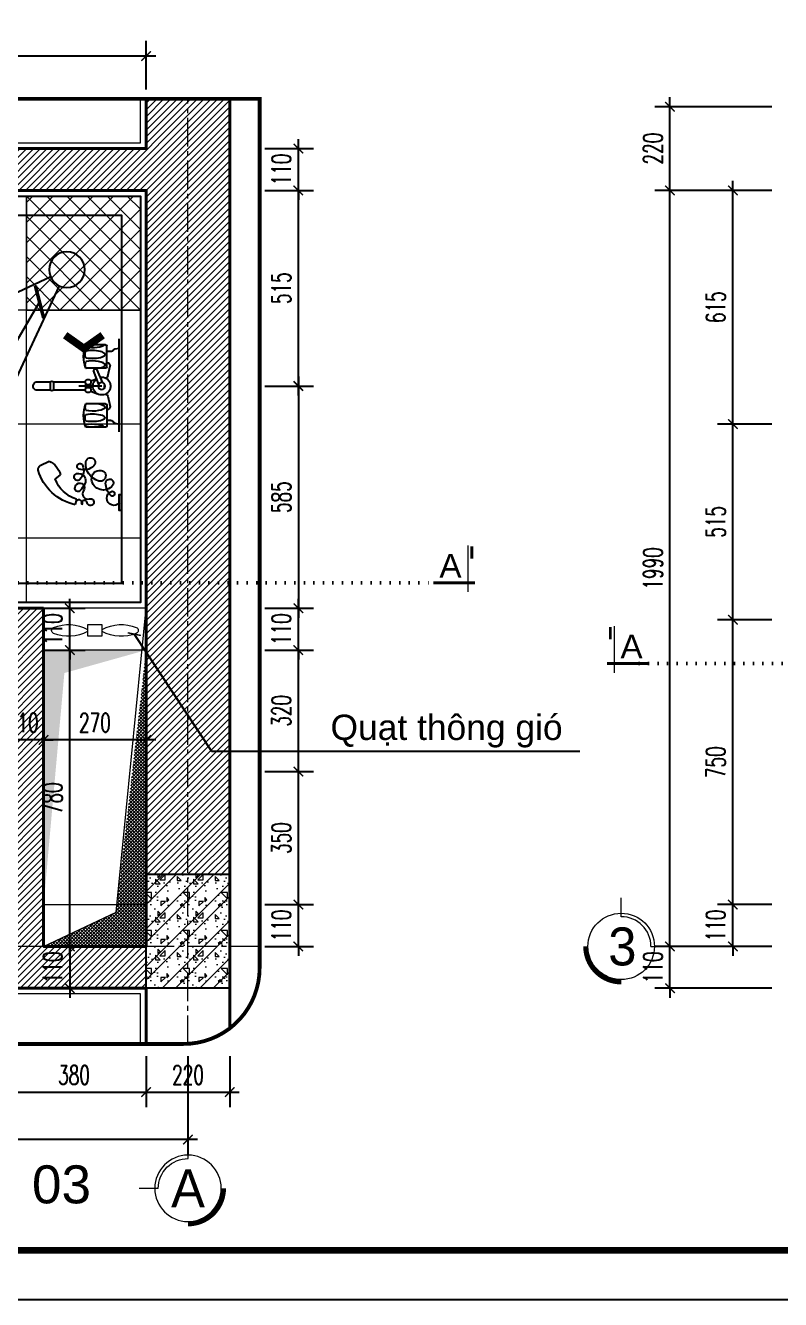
# Model space of a CAD drawing. Header units: millimetres. Extents: x -229618 to 2906, y -178063 to 96806.
# Drawn here: x -112492 to -110505, y -56426 to -53072 of the extents above; entities that cross this region are included whole.
import ezdxf
from ezdxf.enums import TextEntityAlignment as Align

# ---------------------------------------------------------------- set-up
doc = ezdxf.new("R2010")
doc.units = ezdxf.units.MM
doc.header["$LTSCALE"] = 200
doc.header["$MEASUREMENT"] = 0
doc.header["$PDMODE"] = 3
doc.header["$PDSIZE"] = 50
for name, pattern in [('CENTER2', [1.125, 0.75, -0.125, 0.125, -0.125]), ('DASHED2', [0.375, 0.25, -0.125]), ('DOT2', [0.125, 0, -0.125]), ('HIDDEN2', [0.1875, 0.125, -0.0625])]:
    doc.linetypes.add(name, pattern=pattern)
doc.layers.get('0').update_dxf_attribs({"color": 95, "linetype": 'CONTINUOUS'})
doc.layers.get('DEFPOINTS').update_dxf_attribs({"linetype": 'CONTINUOUS'})
for name, color, linetype, lineweight in [('cat', 1, 'CONTINUOUS', 40), ('hatch', 250, 'CONTINUOUS', 5), ('KH cat', 2, 'HIDDEN2', 50), ('khuat', 8, 'DASHED2', 15), ('nho', 252, 'CONTINUOUS', 15), ('thay', 7, 'CONTINUOUS', 18), ('tim', 18, 'CENTER2', 9)]:
    doc.layers.add(name, color=color, linetype=linetype, lineweight=lineweight)
for name, color, linetype in [('COT', 2, 'CONTINUOUS'), ('CUA', 145, 'CONTINUOUS'), ('DIM', 251, 'CONTINUOUS'), ('KHUNGTEN', 7, 'CONTINUOUS'), ('NOITHAT', 99, 'CONTINUOUS'), ('TEXT', 33, 'CONTINUOUS')]:
    doc.layers.add(name, color=color, linetype=linetype)
doc.layers.add('in', color=203, linetype='CONTINUOUS', lineweight=5, plot=False)
doc.styles.add('Aria H iso', font='Vharial_0.ttf')
doc.styles.add('Arial iso', font='vnarial_0.ttf')
doc.styles.add('dam', font='Vhavanb_0.ttf', dxfattribs={"width": 0.9, "height": 450})
doc.styles.add('NHO2', font='vncc-rms.shx', dxfattribs={"width": 0.65})
doc.styles.add('Scale', font='vnsimli.shx', dxfattribs={"width": 0.65, "bigfont": 'bigfont.shx'})
doc.dimstyles.new('Scale', dxfattribs={"dimscale": 75, "dimtxt": 2, "dimasz": 1, "dimexe": 1.6, "dimexo": 0, "dimgap": 0.8, "dimtad": 1, "dimdec": 0, "dimzin": 0, "dimdsep": 46, "dimtxsty": 'Scale', "dimblk": 'ARCHTICK', "dimcen": 0.1, "dimdle": 1, "dimclrd": 256, "dimclre": 256, "dimclrt": 3, "dimadec": 0, "dimazin": 0, "dimtfac": 1, "dimtdec": 0, "dimtix": 1, "dimtmove": 2, "dimatfit": 3, "dimldrblk": 'ARCHTICK', "dimfxl": 0, "dimtolj": 1, "dimtzin": 0, "dimarcsym": 0})

# ---------------------------------------------------------------- blocks, each defined once
blk = doc.blocks.new('KhungA3')
at = {"layer": 'DEFPOINTS', "color": 8}
blk.add_lwpolyline([(-3.74, 3.81), (416.31, 3.81), (416.31, 300.81), (-3.74, 300.81)], close=True, dxfattribs=at)
at = {"layer": 'KHUNGTEN', "color": 4, "const_width": 0.724}
blk.add_lwpolyline([(7.54, 8.99), (411.13, 8.99), (411.13, 295.64), (7.54, 295.64)], close=True, dxfattribs=at)
blk = doc.blocks.new('_ArchTick')
at = {"color": 0, "linetype": 'ByBlock', "const_width": 0.15}
blk.add_lwpolyline([(-0.5, -0.5), (0.5, 0.5)], dxfattribs=at)
blk = doc.blocks.new('*D1068')
at = {"layer": 'DEFPOINTS', "color": 0, "linetype": 'Continuous'}
for p in [(-113259.3, -53152.6), (-113259.3, -53240.3), (-112174.3, -53240.3)]:
    blk.add_point(p, dxfattribs=at)
at = {"layer": 'DIM', "linetype": 'Continuous', "lineweight": -2}
for p, q in [((-113259.3, -53240.3), (-113259.3, -53112.6)), ((-112174.3, -53240.3), (-112174.3, -53112.6)), ((-112149.3, -53152.6), (-113284.3, -53152.6))]:
    blk.add_line(p, q, dxfattribs=at)
at = {"layer": 'DIM', "linetype": 'Continuous', "lineweight": -2, "xscale": 25, "yscale": 25, "zscale": 25, "rotation": 180}
blk.add_blockref('_ArchTick', (-113259.3, -53152.6), dxfattribs=at)
at = {"layer": 'DIM', "linetype": 'Continuous', "lineweight": -2, "xscale": 25, "yscale": 25, "zscale": 25}
blk.add_blockref('_ArchTick', (-112174.3, -53152.6), dxfattribs=at)
at = {"layer": 'DIM', "color": 3, "linetype": 'Continuous', "insert": (-112716.8, -53107.6), "char_height": 50, "attachment_point": 5, "style": 'Scale'}
blk.add_mtext('\\A1;1085', dxfattribs=at)
blk = doc.blocks.new('*D1071')
at = {"layer": 'DEFPOINTS', "color": 0, "linetype": 'Continuous'}
for p in [(-112554.3, -55784.8), (-112174.3, -55784.8), (-112174.3, -55879.6)]:
    blk.add_point(p, dxfattribs=at)
at = {"layer": 'DIM', "linetype": 'Continuous', "lineweight": -2}
for p, q in [((-112554.3, -55784.8), (-112554.3, -55919.6)), ((-112174.3, -55784.8), (-112174.3, -55919.6)), ((-112579.3, -55879.6), (-112149.3, -55879.6))]:
    blk.add_line(p, q, dxfattribs=at)
at = {"layer": 'DIM', "linetype": 'Continuous', "lineweight": -2, "xscale": 25, "yscale": 25, "zscale": 25, "rotation": 180}
blk.add_blockref('_ArchTick', (-112554.3, -55879.6), dxfattribs=at)
at = {"layer": 'DIM', "linetype": 'Continuous', "lineweight": -2, "xscale": 25, "yscale": 25, "zscale": 25}
blk.add_blockref('_ArchTick', (-112174.3, -55879.6), dxfattribs=at)
at = {"layer": 'DIM', "color": 3, "linetype": 'Continuous', "insert": (-112364.3, -55834.6), "char_height": 50, "attachment_point": 5, "style": 'Scale'}
blk.add_mtext('\\A1;380', dxfattribs=at)
blk = doc.blocks.new('*D1072')
at = {"layer": 'DEFPOINTS', "color": 0, "linetype": 'Continuous'}
for p in [(-112174.3, -55784.8), (-111954.3, -55784.8), (-111954.3, -55879.6)]:
    blk.add_point(p, dxfattribs=at)
at = {"layer": 'DIM', "linetype": 'Continuous', "lineweight": -2}
for p, q in [((-112174.3, -55784.8), (-112174.3, -55919.6)), ((-111954.3, -55784.8), (-111954.3, -55919.6)), ((-112199.3, -55879.6), (-111929.3, -55879.6))]:
    blk.add_line(p, q, dxfattribs=at)
at = {"layer": 'DIM', "linetype": 'Continuous', "lineweight": -2, "xscale": 25, "yscale": 25, "zscale": 25, "rotation": 180}
blk.add_blockref('_ArchTick', (-112174.3, -55879.6), dxfattribs=at)
at = {"layer": 'DIM', "linetype": 'Continuous', "lineweight": -2, "xscale": 25, "yscale": 25, "zscale": 25}
blk.add_blockref('_ArchTick', (-111954.3, -55879.6), dxfattribs=at)
at = {"layer": 'DIM', "color": 3, "linetype": 'Continuous', "insert": (-112064.3, -55834.6), "char_height": 50, "attachment_point": 5, "style": 'Scale'}
blk.add_mtext('\\A1;220', dxfattribs=at)
blk = doc.blocks.new('*U406')
at = {"layer": 'thay', "ltscale": 600}
for p, q in [((313, -513), (513, -513)), ((0, -826), (0, -1026))]:
    blk.add_line(p, q, dxfattribs=at)
at = {"layer": 'thay', "ltscale": 600, "const_width": 50}
blk.add_lwpolyline([(-375, -513, -0.414214), (0, -138, -0.414214)], format="xyb", dxfattribs=at)
at = {"layer": 'thay', "ltscale": 600}
blk.add_circle((0, -513), 350, dxfattribs=at)
blk.add_arc((0, -513), 313, 270, 0, dxfattribs=at)
at = {"layer": 'TEXT', "linetype": 'Continuous', "style": 'Aria H iso'}
blk.add_attdef('A', text='', height=350, dxfattribs=at).set_placement((0, -671), align=Align.CENTER)
blk = doc.blocks.new('*D1079')
at = {"layer": 'DEFPOINTS', "color": 0}
for p in [(-111862.1, -55386.1), (-111773.7, -55386.1), (-111862.1, -55496.1)]:
    blk.add_point(p, dxfattribs=at)
at = {"layer": 'DIM', "lineweight": -2}
for p, q in [((-111773.7, -55386.1), (-111773.7, -55361.1)), ((-111862.1, -55386.1), (-111733.7, -55386.1)), ((-111773.7, -55496.1), (-111773.7, -55386.1)), ((-111862.1, -55496.1), (-111733.7, -55496.1)), ((-111773.7, -55496.1), (-111773.7, -55521.1))]:
    blk.add_line(p, q, dxfattribs=at)
at = {"layer": 'DIM', "lineweight": -2, "xscale": 25, "yscale": 25, "zscale": 25}
for p, rotation in [((-111773.7, -55386.1), 270), ((-111773.7, -55496.1), 90)]:
    blk.add_blockref('_ArchTick', p, dxfattribs=dict(at, rotation=rotation))
at = {"layer": 'DIM', "color": 3, "insert": (-111818.7, -55441.1), "char_height": 50, "attachment_point": 5, "rotation": 90, "style": 'Scale'}
blk.add_mtext('\\A1;110', dxfattribs=at)
blk = doc.blocks.new('*D1080')
at = {"layer": 'DEFPOINTS', "color": 0}
for p in [(-111862.1, -55036.1), (-111773.7, -55036.1), (-111862.1, -55386.1)]:
    blk.add_point(p, dxfattribs=at)
at = {"layer": 'DIM', "lineweight": -2}
for p, q in [((-111773.7, -55411.1), (-111773.7, -55011.1)), ((-111862.1, -55036.1), (-111733.7, -55036.1)), ((-111862.1, -55386.1), (-111733.7, -55386.1))]:
    blk.add_line(p, q, dxfattribs=at)
at = {"layer": 'DIM', "lineweight": -2, "xscale": 25, "yscale": 25, "zscale": 25}
for p, rotation in [((-111773.7, -55036.1), 90), ((-111773.7, -55386.1), 270)]:
    blk.add_blockref('_ArchTick', p, dxfattribs=dict(at, rotation=rotation))
at = {"layer": 'DIM', "color": 3, "insert": (-111818.7, -55211.1), "char_height": 50, "attachment_point": 5, "rotation": 90, "style": 'Scale'}
blk.add_mtext('\\A1;350', dxfattribs=at)
blk = doc.blocks.new('*D1081')
at = {"layer": 'DEFPOINTS', "color": 0}
for p in [(-111862.1, -54606.1), (-111773.7, -54606.1), (-111862.1, -54716.1)]:
    blk.add_point(p, dxfattribs=at)
at = {"layer": 'DIM', "lineweight": -2}
for p, q in [((-111773.7, -54606.1), (-111773.7, -54581.1)), ((-111862.1, -54606.1), (-111733.7, -54606.1)), ((-111773.7, -54716.1), (-111773.7, -54606.1)), ((-111862.1, -54716.1), (-111733.7, -54716.1)), ((-111773.7, -54716.1), (-111773.7, -54741.1))]:
    blk.add_line(p, q, dxfattribs=at)
at = {"layer": 'DIM', "lineweight": -2, "xscale": 25, "yscale": 25, "zscale": 25}
for p, rotation in [((-111773.7, -54606.1), 270), ((-111773.7, -54716.1), 90)]:
    blk.add_blockref('_ArchTick', p, dxfattribs=dict(at, rotation=rotation))
at = {"layer": 'DIM', "color": 3, "insert": (-111818.7, -54661.1), "char_height": 50, "attachment_point": 5, "rotation": 90, "style": 'Scale'}
blk.add_mtext('\\A1;110', dxfattribs=at)
blk = doc.blocks.new('*D1082')
at = {"layer": 'DEFPOINTS', "color": 0}
for p in [(-111862.1, -53506.1), (-111773.7, -53506.1), (-111862.1, -54021.1)]:
    blk.add_point(p, dxfattribs=at)
at = {"layer": 'DIM', "lineweight": -2}
for p, q in [((-111773.7, -54046.1), (-111773.7, -53481.1)), ((-111862.1, -53506.1), (-111733.7, -53506.1)), ((-111862.1, -54021.1), (-111733.7, -54021.1))]:
    blk.add_line(p, q, dxfattribs=at)
at = {"layer": 'DIM', "lineweight": -2, "xscale": 25, "yscale": 25, "zscale": 25}
for p, rotation in [((-111773.7, -53506.1), 90), ((-111773.7, -54021.1), 270)]:
    blk.add_blockref('_ArchTick', p, dxfattribs=dict(at, rotation=rotation))
at = {"layer": 'DIM', "color": 3, "insert": (-111818.7, -53763.6), "char_height": 50, "attachment_point": 5, "rotation": 90, "style": 'Scale'}
blk.add_mtext('\\A1;515', dxfattribs=at)
blk = doc.blocks.new('*D1083')
at = {"layer": 'DEFPOINTS', "color": 0}
for p in [(-111862.1, -53396.1), (-111773.7, -53396.1), (-111862.1, -53506.1)]:
    blk.add_point(p, dxfattribs=at)
at = {"layer": 'DIM', "lineweight": -2}
for p, q in [((-111773.7, -53396.1), (-111773.7, -53371.1)), ((-111862.1, -53396.1), (-111733.7, -53396.1)), ((-111773.7, -53506.1), (-111773.7, -53396.1)), ((-111862.1, -53506.1), (-111733.7, -53506.1)), ((-111773.7, -53506.1), (-111773.7, -53531.1))]:
    blk.add_line(p, q, dxfattribs=at)
at = {"layer": 'DIM', "lineweight": -2, "xscale": 25, "yscale": 25, "zscale": 25}
for p, rotation in [((-111773.7, -53396.1), 270), ((-111773.7, -53506.1), 90)]:
    blk.add_blockref('_ArchTick', p, dxfattribs=dict(at, rotation=rotation))
at = {"layer": 'DIM', "color": 3, "insert": (-111818.7, -53451.1), "char_height": 50, "attachment_point": 5, "rotation": 90, "style": 'Scale'}
blk.add_mtext('\\A1;110', dxfattribs=at)
blk = doc.blocks.new('*D1084')
at = {"layer": 'DEFPOINTS', "color": 0}
for p in [(-112444.3, -54716.1), (-112375.4, -54716.1), (-112444.3, -55496.1)]:
    blk.add_point(p, dxfattribs=at)
at = {"layer": 'DIM', "lineweight": -2}
for p, q in [((-112375.4, -55521.1), (-112375.4, -54691.1)), ((-112444.3, -54716.1), (-112335.4, -54716.1)), ((-112444.3, -55496.1), (-112335.4, -55496.1))]:
    blk.add_line(p, q, dxfattribs=at)
at = {"layer": 'DIM', "lineweight": -2, "xscale": 25, "yscale": 25, "zscale": 25}
for p, rotation in [((-112375.4, -54716.1), 90), ((-112375.4, -55496.1), 270)]:
    blk.add_blockref('_ArchTick', p, dxfattribs=dict(at, rotation=rotation))
at = {"layer": 'DIM', "color": 3, "insert": (-112420.4, -55106.1), "char_height": 50, "attachment_point": 5, "rotation": 90, "style": 'Scale'}
blk.add_mtext('\\A1;780', dxfattribs=at)
blk = doc.blocks.new('*D1085')
at = {"layer": 'DEFPOINTS', "color": 0}
for p in [(-112444.3, -54889.4), (-112174.3, -54889.4), (-112444.3, -54952.3)]:
    blk.add_point(p, dxfattribs=at)
at = {"layer": 'DIM', "lineweight": -2}
for p, q in [((-112444.3, -54889.4), (-112444.3, -54992.3)), ((-112174.3, -54889.4), (-112174.3, -54992.3)), ((-112149.3, -54952.3), (-112469.3, -54952.3))]:
    blk.add_line(p, q, dxfattribs=at)
at = {"layer": 'DIM', "lineweight": -2, "xscale": 25, "yscale": 25, "zscale": 25, "rotation": 180}
blk.add_blockref('_ArchTick', (-112444.3, -54952.3), dxfattribs=at)
at = {"layer": 'DIM', "lineweight": -2, "xscale": 25, "yscale": 25, "zscale": 25}
blk.add_blockref('_ArchTick', (-112174.3, -54952.3), dxfattribs=at)
at = {"layer": 'DIM', "color": 3, "insert": (-112309.3, -54907.3), "char_height": 50, "attachment_point": 5, "style": 'Scale'}
blk.add_mtext('\\A1;270', dxfattribs=at)
blk = doc.blocks.new('*D1086')
at = {"layer": 'DEFPOINTS', "color": 0}
for p in [(-112554.3, -54883.2), (-112444.3, -54889.4), (-112554.3, -54952.3)]:
    blk.add_point(p, dxfattribs=at)
at = {"layer": 'DIM', "lineweight": -2}
for p, q in [((-112554.3, -54883.2), (-112554.3, -54992.3)), ((-112444.3, -54889.4), (-112444.3, -54992.3)), ((-112554.3, -54952.3), (-112579.3, -54952.3)), ((-112444.3, -54952.3), (-112554.3, -54952.3)), ((-112444.3, -54952.3), (-112419.3, -54952.3))]:
    blk.add_line(p, q, dxfattribs=at)
at = {"layer": 'DIM', "lineweight": -2, "xscale": 25, "yscale": 25, "zscale": 25}
blk.add_blockref('_ArchTick', (-112554.3, -54952.3), dxfattribs=at)
at = {"layer": 'DIM', "lineweight": -2, "xscale": 25, "yscale": 25, "zscale": 25, "rotation": 180}
blk.add_blockref('_ArchTick', (-112444.3, -54952.3), dxfattribs=at)
at = {"layer": 'DIM', "color": 3, "insert": (-112499.3, -54907.3), "char_height": 50, "attachment_point": 5, "style": 'Scale'}
blk.add_mtext('\\A1;110', dxfattribs=at)
blk = doc.blocks.new('*D1087')
at = {"layer": 'DEFPOINTS', "color": 0}
for p in [(-112444.3, -55496.1), (-112449.4, -55606.1), (-112375.4, -55606.1)]:
    blk.add_point(p, dxfattribs=at)
at = {"layer": 'DIM', "lineweight": -2}
for p, q in [((-112444.3, -55496.1), (-112335.4, -55496.1)), ((-112375.4, -55496.1), (-112375.4, -55471.1)), ((-112375.4, -55496.1), (-112375.4, -55606.1)), ((-112449.4, -55606.1), (-112335.4, -55606.1)), ((-112375.4, -55606.1), (-112375.4, -55631.1))]:
    blk.add_line(p, q, dxfattribs=at)
at = {"layer": 'DIM', "lineweight": -2, "xscale": 25, "yscale": 25, "zscale": 25}
for p, rotation in [((-112375.4, -55496.1), 270), ((-112375.4, -55606.1), 90)]:
    blk.add_blockref('_ArchTick', p, dxfattribs=dict(at, rotation=rotation))
at = {"layer": 'DIM', "color": 3, "insert": (-112420.4, -55551.1), "char_height": 50, "attachment_point": 5, "rotation": 90, "style": 'Scale'}
blk.add_mtext('\\A1;110', dxfattribs=at)
blk = doc.blocks.new('*D1088')
at = {"layer": 'DEFPOINTS', "color": 0}
for p in [(-112449.4, -54606.1), (-112375.4, -54606.1), (-112444.3, -54716.1)]:
    blk.add_point(p, dxfattribs=at)
at = {"layer": 'DIM', "lineweight": -2}
for p, q in [((-112375.4, -54606.1), (-112375.4, -54581.1)), ((-112449.4, -54606.1), (-112335.4, -54606.1)), ((-112375.4, -54716.1), (-112375.4, -54606.1)), ((-112444.3, -54716.1), (-112335.4, -54716.1)), ((-112375.4, -54716.1), (-112375.4, -54741.1))]:
    blk.add_line(p, q, dxfattribs=at)
at = {"layer": 'DIM', "lineweight": -2, "xscale": 25, "yscale": 25, "zscale": 25}
for p, rotation in [((-112375.4, -54606.1), 270), ((-112375.4, -54716.1), 90)]:
    blk.add_blockref('_ArchTick', p, dxfattribs=dict(at, rotation=rotation))
at = {"layer": 'DIM', "color": 3, "insert": (-112420.4, -54661.1), "char_height": 50, "attachment_point": 5, "rotation": 90, "style": 'Scale'}
blk.add_mtext('\\A1;110', dxfattribs=at)
blk = doc.blocks.new('bon tam dung 1000x1000')
for p, q in [((-276524.6, -29330.1), (-275741, -28963.7)), ((-275717.5, -28987.2), (-276083.9, -29770.8))]:
    blk.add_line(p, q)
blk.add_lwpolyline([(-276104.6, -29820.8), (-275504.6, -29820.8), (-275504.6, -28750.8), (-276574.6, -28750.8), (-276574.6, -29350.8), (-276104.6, -29820.8)])
blk.add_lwpolyline([(-276083.9, -29770.8), (-275554.6, -29770.8), (-275554.6, -28800.8), (-276524.6, -28800.8), (-276524.6, -29330.1)], close=True)
blk.add_circle((-275698.3, -28944.5), 46.9)
blk = doc.blocks.new('voi sen')
for p, q in [((-122.7, -5.8), (122.7, -5.8)), ((-99.7, -18), (-102, -5.8)), ((-92.6, -28.3), (-92.6, -38.7)), ((-28.2, -35.7), (-55.5, -29.7)), ((24.2, -35.7), (51.5, -29.7)), ((88.6, -28.3), (88.6, -38.7)), ((95.6, -18), (98, -5.8)), ((-110.5, -42.2), (-110.5, -93.6)), ((-52.6, -38.7), (-107, -38.7)), ((-49.1, -42.2), (-49.1, -93.6)), ((-15.3, -81.1), (-21.4, -65.4)), ((-2, -52.1), (-2, -112.7)), ((2.4, -59.9), (39.1, -73.4)), ((6.6, -49.4), (42.4, -64.7)), ((11.3, -81.1), (17.4, -65.4)), ((45, -42.2), (45, -93.6)), ((48.6, -38.7), (103, -38.7)), ((106.5, -42.2), (106.5, -93.6)), ((-15.3, -81.1), (-19.3, -85.1)), ((-19.3, -85.1), (-19.3, -90.8)), ((-19.3, -90.8), (-15.3, -94.8)), ((-9.6, -81.1), (-15.3, -81.1)), ((-15.3, -94.8), (-9.6, -94.8)), ((-12.5, -94.8), (-12.5, -179.1)), ((-9.6, -81.1), (5.6, -81.1)), ((-5.6, -85.1), (-9.6, -81.1)), ((-9.6, -94.8), (-5.6, -90.8)), ((5.6, -94.8), (-9.6, -94.8)), ((-5.6, -90.8), (-5.6, -85.1)), ((5.6, -81.1), (1.6, -85.1)), ((1.6, -85.1), (1.6, -90.8)), ((1.6, -90.8), (5.6, -94.8)), ((11.3, -81.1), (5.6, -81.1)), ((5.6, -94.8), (11.3, -94.8)), ((8.4, -94.8), (8.4, -179.1)), ((15.3, -85.1), (11.3, -81.1)), ((11.3, -94.8), (15.3, -90.8)), ((15.3, -90.8), (15.3, -85.1)), ((-299.6, -118.4), (-314.4, -121.9)), ((-246.7, -174.9), (-235.3, -160.9)), ((-211.5, -214.2), (-199.5, -190.7)), ((8.4, -179.1), (-12.5, -179.1)), ((-12.5, -187.6), (-12.5, -226.2)), ((8.4, -187.6), (-12.5, -187.6)), ((8.4, -187.6), (8.4, -226.2))]:
    blk.add_line(p, q)
blk.add_lwpolyline([(-329, 0), (-288.4, 0), (-288.4, -6.8), (-329, -6.8)], close=True)
blk.add_lwpolyline([(-309.2, -5.4, 1.296082), (-279.4, -26.7, 1.917127), (-289.6, -29.2, 0.167053), (-258.1, -42, 1.448302), (-264, -23.3, 0.673139), (-247.9, -78.6, 0.486099), (-224, -53.9, 1.074451), (-252.1, -59.9, 0.361514), (-201.9, -94, 1.428906), (-212.1, -72.7, 0.287584), (-220.6, -111.9, 1.502211), (-210.4, -102.5, 0.316107), (-247.9, -109.3, 1.315856), (-232.5, -117.8, 0.643473), (-259.8, -96.5, 0.070392), (-277.7, -109.3, 0.515207), (-275.9, -121.2, 1.801469), (-277.7, -99.9, -0.730196), (-298.9, -84.6, 2.626927), (-309.2, -90.6, -0.91518), (-310.9, -105.9, -0.978175), (-310.9, -102.5, -0.823089), (-307, -120.1, 1.030732)], format="xyb")
blk.add_circle((-2, -52.1), 8.98)
for centre, radius, start, end in [((-96.2, -17.3), 3.51, 190.9342, 244.0927), ((-101.8, -28.8), 9.19, 2.5704, 64.0927), ((-55, -38.7), 9.02, 93.3689, 179.6356), ((-2, -52.1), 23.5, 351.179, 325.5025), ((51, -38.7), 9.02, 0.3644, 86.6311), ((97.8, -28.8), 9.19, 115.9073, 177.4296), ((92.2, -17.3), 3.51, 295.9073, 349.0658), ((-107, -42.2), 3.51, 90, 180), ((-52.6, -42.2), 3.51, 0, 90), ((-36.9, -50.2), 16.9, 33.136, 59.1863), ((32.9, -50.2), 16.9, 120.8137, 146.864), ((38.7, -68.3), 5.13, 274.9908, 44.6088), ((48.6, -42.2), 3.51, 90, 180), ((103, -42.2), 3.51, 0, 90), ((-107.4, -84.3), 9.79, 251.3249, 288.6751), ((-79.8, -21.8), 78.1, 246.834, 293.166), ((-85.4, -78.8), 17.2, 239.5437, 300.4563), ((-57.8, -75.6), 19.9, 244.1068, 295.8932), ((53.8, -75.6), 19.9, 244.1068, 295.8932), ((75.8, -21.8), 78.1, 246.834, 293.166), ((81.3, -78.8), 17.2, 239.5437, 300.4563), ((103.4, -84.3), 9.79, 251.3249, 288.6751), ((-187.2, -94.6), 130, 192.1102, 253.6823), ((-214, -91.2), 89.8, 197.5722, 248.6715), ((-248.8, -213.4), 54.3, 24.7573, 75.5935), ((-9.2, -183.3), 5.39, 127.2582, 232.7418), ((5.2, -183.3), 5.39, 307.2582, 52.7418), ((-220.8, -209.4), 10.4, 253.6823, 332.9058), ((-2, -220.9), 11.7, 206.8707, 333.1293)]:
    blk.add_arc(centre, radius, start, end)
at = {"extrusion": (0, 0, -1)}
for centre, start_param, end_param in [((-112.9, -76.4), 0.240539, 2.117435), ((53.8, -76.4), 5.256148, 8.40062), ((81.3, -76.4), 4.16575, 8.40062), ((53.8, -76.4), 10.448935, 10.451815)]:
    blk.add_ellipse(centre, major_axis=(0, 33), ratio=0.308277, start_param=start_param, end_param=end_param, dxfattribs=at)
for centre, start_param, end_param in [((-85.4, -76.4), 4.16575, 8.40062), ((-57.8, -76.4), 5.256148, 8.40062), ((108.9, -76.4), 0.240539, 2.117435), ((-57.8, -76.4), 10.448935, 10.451815)]:
    blk.add_ellipse(centre, major_axis=(0, 33), ratio=0.308277, start_param=start_param, end_param=end_param)
blk.add_open_spline([(1.3, -44.5), (0.6, -45), (-0.6, -45.9), (0.7, -42.6), (-0.7, -45.8), (0.1, -42.7), (-2.1, -46.1), (-0.8, -43), (-0.3, -45.5), (-3.2, -45.3), (-1.7, -43.7), (-0.4, -44.3), (-3.7, -44.8), (-1.6, -43.5), (-2.9, -44.9), (-2.7, -43.1), (-3.6, -46.3), (-4.5, -42.7), (-1.9, -45.7), (-4.4, -45.2), (-5.6, -45.4)], degree=3, knots=[0, 0, 0, 0, 568.134721, 1123.169269, 1616.378313, 2016.53444, 2635.629623, 3118.672723, 3514.287506, 4143.124786, 4716.379127, 4837.224026, 5505.115343, 5774.448331, 6099.929439, 6319.034324, 6852.912874, 7381.452338, 7952.504332, 8849.986212, 8849.986212, 8849.986212, 8849.986212])
blk = doc.blocks.new('*D1204')
at = {"layer": 'DEFPOINTS', "color": 0}
for p in [(-114464.3, -55784.8), (-112064.3, -55784.8), (-114464.3, -56004.6)]:
    blk.add_point(p, dxfattribs=at)
at = {"layer": 'DIM', "lineweight": -2}
for p, q in [((-114464.3, -55784.8), (-114464.3, -56044.6)), ((-112064.3, -55784.8), (-112064.3, -56044.6)), ((-112039.3, -56004.6), (-114489.3, -56004.6))]:
    blk.add_line(p, q, dxfattribs=at)
at = {"layer": 'DIM', "lineweight": -2, "xscale": 25, "yscale": 25, "zscale": 25, "rotation": 180}
blk.add_blockref('_ArchTick', (-114464.3, -56004.6), dxfattribs=at)
at = {"layer": 'DIM', "lineweight": -2, "xscale": 25, "yscale": 25, "zscale": 25}
blk.add_blockref('_ArchTick', (-112064.3, -56004.6), dxfattribs=at)
at = {"layer": 'DIM', "color": 3, "insert": (-113264.3, -55959.6), "char_height": 50, "attachment_point": 5, "style": 'Scale'}
blk.add_mtext('\\A1;2400', dxfattribs=at)
blk = doc.blocks.new('*D1209')
at = {"layer": 'DEFPOINTS', "color": 0}
for p in [(-111862.1, -54021.1), (-111862.1, -54606.1), (-111773.7, -54606.1)]:
    blk.add_point(p, dxfattribs=at)
at = {"layer": 'DIM', "lineweight": -2}
for p, q in [((-111862.1, -54021.1), (-111733.7, -54021.1)), ((-111773.7, -53996.1), (-111773.7, -54631.1)), ((-111862.1, -54606.1), (-111733.7, -54606.1))]:
    blk.add_line(p, q, dxfattribs=at)
at = {"layer": 'DIM', "lineweight": -2, "xscale": 25, "yscale": 25, "zscale": 25}
for p, rotation in [((-111773.7, -54021.1), 90), ((-111773.7, -54606.1), 270)]:
    blk.add_blockref('_ArchTick', p, dxfattribs=dict(at, rotation=rotation))
at = {"layer": 'DIM', "color": 3, "insert": (-111818.7, -54313.6), "char_height": 50, "attachment_point": 5, "rotation": 90, "style": 'Scale'}
blk.add_mtext('\\A1;585', dxfattribs=at)
blk = doc.blocks.new('quatthongjo')
at = {"layer": 'nho'}
blk.add_lwpolyline([(-19.4, 0), (19.4, 0), (19.4, -28.5), (-19.4, -28.5)], close=True, dxfattribs=at)
for centre, radius, start, end in [((-69.4, -103.3), 104.4, 61.4094, 112.1559), ((69.4, -103.3), 104.4, 67.8441, 118.5906), ((-105.6, -14.5), 8.45, 112.1559, 247.8441), ((-69.4, 74.4), 104.4, 247.8441, 298.5906), ((69.4, 74.4), 104.4, 241.4094, 292.1559), ((105.6, -14.5), 8.45, 292.1559, 67.8441)]:
    blk.add_arc(centre, radius, start, end, dxfattribs=at)
blk = doc.blocks.new('cactn')
at = {"layer": 'thay', "ltscale": 600}
blk.add_line((-9225, 9972), (-9225, -2458), dxfattribs=at)
at = {"layer": 'thay', "ltscale": 600, "const_width": 762}
for points in [[(-10263, 9771), (-10263, 6486)], [(0, 0), (-11114, 0)]]:
    blk.add_lwpolyline(points, dxfattribs=at)
at = {"layer": 'TEXT', "style": 'Aria H iso'}
blk.add_attdef('A', text='', height=6350, dxfattribs=at).set_placement((-4573, 4581), align=Align.MIDDLE_CENTER)
blk = doc.blocks.new('*D1210')
at = {"layer": 'DEFPOINTS', "color": 0}
for p in [(-111862.1, -54716.1), (-111773.7, -54716.1), (-111862.1, -55036.1)]:
    blk.add_point(p, dxfattribs=at)
at = {"layer": 'DIM', "lineweight": -2}
for p, q in [((-111773.7, -55061.1), (-111773.7, -54691.1)), ((-111862.1, -54716.1), (-111733.7, -54716.1)), ((-111862.1, -55036.1), (-111733.7, -55036.1))]:
    blk.add_line(p, q, dxfattribs=at)
at = {"layer": 'DIM', "lineweight": -2, "xscale": 25, "yscale": 25, "zscale": 25}
for p, rotation in [((-111773.7, -54716.1), 90), ((-111773.7, -55036.1), 270)]:
    blk.add_blockref('_ArchTick', p, dxfattribs=dict(at, rotation=rotation))
at = {"layer": 'DIM', "color": 3, "insert": (-111818.7, -54876.1), "char_height": 50, "attachment_point": 5, "rotation": 90, "style": 'Scale'}
blk.add_mtext('\\A1;320', dxfattribs=at)
blk = doc.blocks.new('*D1226')
at = {"layer": 'DEFPOINTS', "color": 0, "linetype": 'Continuous'}
for p in [(-110630, -55386.1), (-110527.7, -55386.1), (-110527.7, -55496.1)]:
    blk.add_point(p, dxfattribs=at)
at = {"layer": 'DIM', "linetype": 'Continuous', "lineweight": -2}
for p, q in [((-110630, -55386.1), (-110630, -55361.1)), ((-110527.7, -55386.1), (-110670, -55386.1)), ((-110630, -55496.1), (-110630, -55386.1)), ((-110527.7, -55496.1), (-110670, -55496.1)), ((-110630, -55496.1), (-110630, -55521.1))]:
    blk.add_line(p, q, dxfattribs=at)
at = {"layer": 'DIM', "linetype": 'Continuous', "lineweight": -2, "xscale": 25, "yscale": 25, "zscale": 25}
for p, rotation in [((-110630, -55386.1), 270), ((-110630, -55496.1), 90)]:
    blk.add_blockref('_ArchTick', p, dxfattribs=dict(at, rotation=rotation))
at = {"layer": 'DIM', "color": 3, "linetype": 'Continuous', "insert": (-110675, -55441.1), "char_height": 50, "attachment_point": 5, "rotation": 90, "style": 'Scale'}
blk.add_mtext('\\A1;110', dxfattribs=at)
blk = doc.blocks.new('*D1227')
at = {"layer": 'DEFPOINTS', "color": 0, "linetype": 'Continuous'}
for p in [(-110630, -54636.1), (-110527.7, -54636.1), (-110527.7, -55386.1)]:
    blk.add_point(p, dxfattribs=at)
at = {"layer": 'DIM', "linetype": 'Continuous', "lineweight": -2}
for p, q in [((-110630, -55411.1), (-110630, -54611.1)), ((-110527.7, -54636.1), (-110670, -54636.1)), ((-110527.7, -55386.1), (-110670, -55386.1))]:
    blk.add_line(p, q, dxfattribs=at)
at = {"layer": 'DIM', "linetype": 'Continuous', "lineweight": -2, "xscale": 25, "yscale": 25, "zscale": 25}
for p, rotation in [((-110630, -54636.1), 90), ((-110630, -55386.1), 270)]:
    blk.add_blockref('_ArchTick', p, dxfattribs=dict(at, rotation=rotation))
at = {"layer": 'DIM', "color": 3, "linetype": 'Continuous', "insert": (-110675, -55011.1), "char_height": 50, "attachment_point": 5, "rotation": 90, "style": 'Scale'}
blk.add_mtext('\\A1;750', dxfattribs=at)
blk = doc.blocks.new('*D1228')
at = {"layer": 'DEFPOINTS', "color": 0, "linetype": 'Continuous'}
for p in [(-110630, -54121.1), (-110527.7, -54121.1), (-110527.7, -54636.1)]:
    blk.add_point(p, dxfattribs=at)
at = {"layer": 'DIM', "linetype": 'Continuous', "lineweight": -2}
for p, q in [((-110527.7, -54121.1), (-110670, -54121.1)), ((-110630, -54661.1), (-110630, -54096.1)), ((-110527.7, -54636.1), (-110670, -54636.1))]:
    blk.add_line(p, q, dxfattribs=at)
at = {"layer": 'DIM', "linetype": 'Continuous', "lineweight": -2, "xscale": 25, "yscale": 25, "zscale": 25}
for p, rotation in [((-110630, -54121.1), 90), ((-110630, -54636.1), 270)]:
    blk.add_blockref('_ArchTick', p, dxfattribs=dict(at, rotation=rotation))
at = {"layer": 'DIM', "color": 3, "linetype": 'Continuous', "insert": (-110675, -54378.6), "char_height": 50, "attachment_point": 5, "rotation": 90, "style": 'Scale'}
blk.add_mtext('\\A1;515', dxfattribs=at)
blk = doc.blocks.new('*D1229')
at = {"layer": 'DEFPOINTS', "color": 0, "linetype": 'Continuous'}
for p in [(-110795.5, -55496.1), (-110527.7, -55496.1), (-110527.7, -55606.1)]:
    blk.add_point(p, dxfattribs=at)
at = {"layer": 'DIM', "linetype": 'Continuous', "lineweight": -2}
for p, q in [((-110527.7, -55496.1), (-110835.5, -55496.1)), ((-110795.5, -55496.1), (-110795.5, -55471.1)), ((-110795.5, -55606.1), (-110795.5, -55496.1)), ((-110527.7, -55606.1), (-110835.5, -55606.1)), ((-110795.5, -55606.1), (-110795.5, -55631.1))]:
    blk.add_line(p, q, dxfattribs=at)
at = {"layer": 'DIM', "linetype": 'Continuous', "lineweight": -2, "xscale": 25, "yscale": 25, "zscale": 25}
for p, rotation in [((-110795.5, -55496.1), 270), ((-110795.5, -55606.1), 90)]:
    blk.add_blockref('_ArchTick', p, dxfattribs=dict(at, rotation=rotation))
at = {"layer": 'DIM', "color": 3, "linetype": 'Continuous', "insert": (-110840.5, -55551.1), "char_height": 50, "attachment_point": 5, "rotation": 90, "style": 'Scale'}
blk.add_mtext('\\A1;110', dxfattribs=at)
blk = doc.blocks.new('*D1230')
at = {"layer": 'DEFPOINTS', "color": 0, "linetype": 'Continuous'}
for p in [(-110795.5, -53506.1), (-110527.7, -53506.1), (-110527.7, -55496.1)]:
    blk.add_point(p, dxfattribs=at)
at = {"layer": 'DIM', "linetype": 'Continuous', "lineweight": -2}
for p, q in [((-110795.5, -55521.1), (-110795.5, -53481.1)), ((-110527.7, -53506.1), (-110835.5, -53506.1)), ((-110527.7, -55496.1), (-110835.5, -55496.1))]:
    blk.add_line(p, q, dxfattribs=at)
at = {"layer": 'DIM', "linetype": 'Continuous', "lineweight": -2, "xscale": 25, "yscale": 25, "zscale": 25}
for p, rotation in [((-110795.5, -53506.1), 90), ((-110795.5, -55496.1), 270)]:
    blk.add_blockref('_ArchTick', p, dxfattribs=dict(at, rotation=rotation))
at = {"layer": 'DIM', "color": 3, "linetype": 'Continuous', "insert": (-110840.5, -54501.1), "char_height": 50, "attachment_point": 5, "rotation": 90, "style": 'Scale'}
blk.add_mtext('\\A1;1990', dxfattribs=at)
blk = doc.blocks.new('*D1231')
at = {"layer": 'DEFPOINTS', "color": 0, "linetype": 'Continuous'}
for p in [(-110795.5, -53286.1), (-110527.7, -53286.1), (-110527.7, -53506.1)]:
    blk.add_point(p, dxfattribs=at)
at = {"layer": 'DIM', "linetype": 'Continuous', "lineweight": -2}
for p, q in [((-110527.7, -53286.1), (-110835.5, -53286.1)), ((-110795.5, -53531.1), (-110795.5, -53261.1)), ((-110527.7, -53506.1), (-110835.5, -53506.1))]:
    blk.add_line(p, q, dxfattribs=at)
at = {"layer": 'DIM', "linetype": 'Continuous', "lineweight": -2, "xscale": 25, "yscale": 25, "zscale": 25}
for p, rotation in [((-110795.5, -53286.1), 90), ((-110795.5, -53506.1), 270)]:
    blk.add_blockref('_ArchTick', p, dxfattribs=dict(at, rotation=rotation))
at = {"layer": 'DIM', "color": 3, "linetype": 'Continuous', "insert": (-110840.5, -53396.1), "char_height": 50, "attachment_point": 5, "rotation": 90, "style": 'Scale'}
blk.add_mtext('\\A1;220', dxfattribs=at)
blk = doc.blocks.new('*D1247')
at = {"layer": 'DEFPOINTS', "color": 0}
for p in [(-110630, -53506.1), (-110527.7, -53506.1), (-110527.7, -54121.1)]:
    blk.add_point(p, dxfattribs=at)
at = {"layer": 'DIM', "lineweight": -2}
for p, q in [((-110630, -54146.1), (-110630, -53481.1)), ((-110527.7, -53506.1), (-110670, -53506.1)), ((-110527.7, -54121.1), (-110670, -54121.1))]:
    blk.add_line(p, q, dxfattribs=at)
at = {"layer": 'DIM', "lineweight": -2, "xscale": 25, "yscale": 25, "zscale": 25}
for p, rotation in [((-110630, -53506.1), 90), ((-110630, -54121.1), 270)]:
    blk.add_blockref('_ArchTick', p, dxfattribs=dict(at, rotation=rotation))
at = {"layer": 'DIM', "color": 3, "insert": (-110675, -53813.6), "char_height": 50, "attachment_point": 5, "rotation": 90, "style": 'Scale'}
blk.add_mtext('\\A1;615', dxfattribs=at)

msp = doc.modelspace()

# ---------------------------------------------------------------- hatches: boundary and pattern name
at = {"layer": 'hatch', "linetype": 'Continuous'}
h = msp.add_hatch(dxfattribs=at)
h.set_pattern_fill('ANSI31', color=256, scale=100, style=0)
h.set_pattern_definition([(45, (-285883.295, -7199.217), (-8.8388348, 8.8388348), [])])
h.paths.add_polyline_path([(-112174.3, -55606.1), (-112174.3, -55496.1), (-112444.3, -55496.1), (-112444.3, -54606.1), (-112554.3, -54606.1), (-112554.3, -55496.1), (-114544.3, -55496.1), (-114544.3, -55386.1), (-114654.3, -55386.1), (-114654.3, -55752.8), (-114544.3, -55752.8), (-114544.3, -55606.1)])
h.paths.add_polyline_path([(-112174.3, -55306.1), (-111954.3, -55306.1), (-111954.3, -53265.2), (-112174.3, -53265.2), (-112174.3, -53396.1), (-114821.3, -53396.1), (-114821.3, -53506.1), (-114654.3, -53506.1), (-114654.3, -54636.1), (-114544.3, -54636.1), (-114544.3, -53506.1), (-112174.3, -53506.1)])
h = msp.add_hatch(dxfattribs=at)
h.set_pattern_fill('_USER', color=256, scale=300, angle=90, style=0, double=1, pattern_type=0)
h.set_pattern_definition([(90, (-112189.26, -53521.05), (300, 2e-14), []), (7e-15, (-112189.26, -53521.05), (4e-14, -300), [])])
h.paths.add_polyline_path([(-112189.3, -53521.1), (-112189.3, -54591.1), (-112569.3, -54591.1), (-112569.3, -55481.1), (-114529.3, -55481.1), (-114529.3, -55386.1), (-114529.3, -54636.1), (-114529.3, -53521.1)])
h = msp.add_hatch(dxfattribs=at)
h.set_pattern_fill('ANSI37', color=256, scale=300, angle=90, style=0)
h.set_pattern_definition([(135, (-112189.255, -53821.054), (-26.5165, -26.5165), []), (225, (-112189.255, -53821.054), (26.5165, -26.5165), [])])
h.paths.add_polyline_path([(-112189.3, -53821.1), (-112189.3, -53521.1), (-112489.3, -53521.1), (-112489.3, -53821.1)])
at = {"layer": 'hatch'}
h = msp.add_hatch(dxfattribs=at)
h.set_pattern_fill('ANSI37', color=256, scale=50, angle=90, style=0)
h.set_pattern_definition([(45, (-112444.2555, -55496.0537), (4.419417, -4.419417), []), (315, (-112444.2555, -55496.0537), (-4.419417, -4.419417), [])])
h.paths.add_polyline_path([(-112174.3, -54716.1), (-112174.3, -55496.1), (-112444.3, -55496.1), (-112253.1, -55406.3)])
h = msp.add_hatch(dxfattribs=at)
h.set_pattern_fill('DOTS', color=256, scale=50, style=0)
h.set_pattern_definition([(180, (-112174.2555, -55386.0537), (-1.5625, 3.125), [0, -3.125])])
h.paths.add_polyline_path([(-112444.3, -54716.1), (-112174.3, -54716.1), (-112389.7, -54776.5), (-112444.3, -55386.1)])
h = msp.add_hatch(dxfattribs=at)
h.set_pattern_fill('BT', color=256, scale=100, style=0)
h.set_pattern_definition([(0, (83.29, 12.83), (0, 100), [0, -100]), (0, (12.65, 56.06), (0, 100), [0, -100]), (0, (15.78, 38.46), (0, 100), [0, -100]), (0, (51, 46.67), (0, 100), [0, -100]), (0, (32.02, 75.43), (0, 100), [0, -100]), (0, (26.93, 62.72), (0, 100), [0, -100]), (0, (35.94, 84.04), (0, 100), [0, -100]), (0, (22.04, 92.45), (0, 100), [0, -100]), (0, (41.22, 70.54), (0, 100), [0, -100]), (0, (9.13, 70.93), (0, 100), [0, -100]), (0, (73.12, 71.32), (0, 100), [0, -100]), (0, (87.6, 74.06), (0, 100), [0, -100]), (0, (80.16, 63.89), (0, 100), [0, -100]), (0, (82.32, 50.2), (0, 100), [0, -100]), (0, (56.29, 62.13), (0, 100), [0, -100]), (0, (55.51, 34.55), (0, 100), [0, -100]), (0, (55.51, 25.94), (0, 100), [0, -100]), (0, (8.15, 23.98), (0, 100), [0, -100]), (0, (47.68, 35.72), (0, 100), [0, -100]), (0, (48.07, 2.46), (0, 100), [0, -100]), (0, (37.31, 23.79), (0, 100), [0, -100]), (0, (38.09, 14), (0, 100), [0, -100]), (0, (25.17, 6.77), (0, 100), [0, -100]), (0, (31.83, 20.07), (0, 100), [0, -100]), (0, (27.13, 24.18), (0, 100), [0, -100]), (45, (79.99, 21.105), (0, 100.00003), [8, -133.4214]), (135, (85.65, 26.76), (-100.00003, 0), [8, -133.4214]), (270, (79.99, 32.42), (100, -2e-14), [11.3137, -88.6863]), (180, (76.52, 22.38), (-1e-14, -100), [12, -88]), (270, (64.52, 22.38), (100, -2e-14), [12, -88]), (45, (64.52, 10.38), (0, 100.00003), [16.9706, -124.4508]), (90, (39.51, 29.29), (-100, 6e-15), [16.8, -83.2]), (180, (39.51, 46.09), (-1e-14, -100), [16.8, -83.2]), (315, (22.714, 46.095), (100.00003, -2e-14), [23.7588, -117.6626]), (135, (25.28, 11.31), (-100.00003, 0), [7, -134.4214]), (225, (20.33, 16.26), (-1e-14, -100.00003), [7, -134.4214]), (0, (15.38, 11.31), (0, 100), [9.8995, -90.1005]), (0, (61.83, 78.92), (0, 100), [13.75, -86.25]), (90, (75.58, 78.92), (-100, 6e-15), [13.75, -86.25]), (225, (75.584, 92.67), (-1e-14, -100.00003), [19.4454, -121.9759]), (270, (50.27, 80.91), (100, -2e-14), [12.5, -87.5]), (0, (50.27, 68.41), (0, 100), [12.5, -87.5]), (135, (62.77, 68.41), (-100.00003, 0), [17.6777, -123.7437]), (45, (56.63, 84.76), (0, 100.00003), [8.5, -132.9214]), (135, (62.64, 90.77), (-100.00003, 0), [8.5, -132.9214]), (270, (56.63, 96.78), (100, -2e-14), [12.0208, -87.9792]), (135, (17.366, 77.56), (-100.00003, 0), [14.1421, -127.2792]), (0, (7.37, 77.56), (0, 100), [10, -90]), (270, (7.37, 87.56), (100, -2e-14), [10, -90]), (45, (0, 0), (-49.497475, 49.497475), []), (45, (35, 0), (-49.497475, 49.497475), [])])
h.paths.add_polyline_path([(-112174.3, -55306.1), (-111954.3, -55306.1), (-111954.3, -55606.1), (-112174.3, -55606.1)])

# ---------------------------------------------------------------- linework, layer by layer
at = {"layer": 'cat', "linetype": 'Continuous'}
for points in [[(-114821.3, -53396.1), (-112174.3, -53396.1), (-112174.3, -53265.2)], [(-111954.3, -53265.2), (-111954.3, -55711.7)], [(-112444.3, -54606.1), (-112444.3, -55496.1), (-112174.3, -55496.1), (-112174.3, -54606.1), (-112174.3, -53506.1), (-114544.3, -53506.1), (-114544.3, -54636.1), (-114654.3, -54636.1), (-114654.3, -53506.1), (-114821.3, -53506.1)], [(-114654.3, -55752.8), (-114654.3, -55386.1), (-114544.3, -55386.1), (-114544.3, -55496.1), (-112554.3, -55496.1), (-112554.3, -54606.1), (-112444.3, -54606.1)], [(-112174.3, -55752.8), (-112174.3, -55606.1), (-114544.3, -55606.1), (-114544.3, -55752.8)]]:
    msp.add_lwpolyline(points, dxfattribs=at)
at = {"layer": 'COT', "linetype": 'Continuous'}
msp.add_lwpolyline([(-112174.3, -55606.1), (-112174.3, -55306.1), (-111954.3, -55306.1), (-111954.3, -55606.1)], close=True, dxfattribs=at)
at = {"layer": 'hatch'}
for p, q in [((-112253.1, -55406.3), (-112174.3, -54606.1)), ((-112444.3, -55496.1), (-112253.1, -55406.3))]:
    msp.add_line(p, q, dxfattribs=at)
at = {"layer": 'hatch', "linetype": 'Continuous'}
for points in [[(-114821.3, -53381.1), (-112189.3, -53381.1), (-112189.3, -53265.2)], [(-114669.3, -55752.8), (-114669.3, -55386.1), (-114529.3, -55386.1), (-114529.3, -55481.1), (-112569.3, -55481.1), (-112569.3, -54591.1), (-112189.3, -54591.1), (-112189.3, -53521.1), (-114529.3, -53521.1), (-114529.3, -54636.1), (-114669.3, -54636.1), (-114669.3, -53521.1), (-114821.3, -53521.1)], [(-112189.3, -55752.8), (-112189.3, -55621.1), (-114529.3, -55621.1), (-114529.3, -55752.8)]]:
    msp.add_lwpolyline(points, dxfattribs=at)
at = {"layer": 'in'}
msp.add_lwpolyline([(-115925.5, -49000.5), (-105424.4, -49000.5), (-105424.4, -56425.5), (-115925.5, -56425.5)], close=True, dxfattribs=at)
at = {"layer": 'KH cat', "linetype": 'DOT2'}
for points in [[(-115204.3, -54751.4), (-112611.4, -54751.4), (-112611.4, -54539), (-111424.4, -54539)], [(-110877, -54751.4), (-108284.2, -54751.4), (-108284.2, -54539), (-107097.1, -54539)]]:
    msp.add_lwpolyline(points, dxfattribs=at)
at = {"layer": 'khuat', "color": 5, "const_width": 10}
msp.add_lwpolyline([(-111875.7, -55552.8), (-111875.7, -53265.2), (-114621.3, -53265.2, 0.414214), (-114821.3, -53465.2), (-114821.3, -55752.8), (-112075.7, -55752.8, 0.414214)], format="xyb", close=True, dxfattribs=at)
at = {"layer": 'TEXT', "const_width": 20}
msp.add_lwpolyline([(-112387.6, -53887.3), (-112338.3, -53922.2), (-112288.9, -53887.3)], dxfattribs=at)
at = {"layer": 'thay'}
for p, q in [((-112174.3, -54606.1), (-112444.3, -54606.1)), ((-112174.3, -54716.1), (-112444.3, -54716.1))]:
    msp.add_line(p, q, dxfattribs=at)
at = {"layer": 'thay', "linetype": 'Continuous'}
msp.add_line((-112444.3, -55386.1), (-112174.3, -55386.1), dxfattribs=at)
msp.add_lwpolyline([(-112189.3, -53821.1), (-112189.3, -53521.1), (-112489.3, -53521.1), (-112489.3, -53821.1)], close=True, dxfattribs=at)
at = {"layer": 'tim', "ltscale": 0.5}
for p, q in [((-112064.3, -55752.8), (-112064.3, -53265.2)), ((-111875.7, -55496.1), (-114821.3, -55496.1))]:
    msp.add_line(p, q, dxfattribs=at)

# ---------------------------------------------------------------- block references
at = {"layer": 'CUA'}
ref = msp.add_blockref('cactn', (-111418.3, -54539), dxfattribs=dict(at, xscale=-0.009842519648373127, yscale=0.009842519590165466, zscale=0.009842519675196733))
ref.add_attrib('A', 'a', dxfattribs={"layer": 'TEXT', "height": 62.5, "style": 'Aria H iso'}).set_placement((-111373.3, -54494), align=Align.MIDDLE_CENTER)
ref = msp.add_blockref('cactn', (-110851.7, -54751.4), dxfattribs=dict(at, xscale=0.009842519648373127, yscale=0.009842519590165466, zscale=0.009842519675196733))
ref.add_attrib('A', 'a', dxfattribs={"layer": 'TEXT', "height": 62.5, "style": 'Aria H iso'}).set_placement((-110896.7, -54706.5), align=Align.MIDDLE_CENTER)
at = {"layer": 'DIM', "xscale": -1}
msp.add_blockref('quatthongjo', (-112309.3, -54649.9), dxfattribs=at)
at = {"layer": 'DIM', "yscale": 0.25, "zscale": 0.25}
for p, xscale, rotation in [((-111052.1, -55496.1), 0.25, 90), ((-111936, -56132.9), -0.25, 270)]:
    msp.add_blockref('*U406', p, dxfattribs=dict(at, xscale=xscale, rotation=rotation))
at = {"layer": 'NOITHAT', "linetype": 'Continuous', "xscale": -1, "rotation": 270}
for name, p in [('bon tam dung 1000x1000', (-83438.5, 221983.5)), ('voi sen', (-112239.3, -54019.1))]:
    msp.add_blockref(name, p, dxfattribs=at)
at = {"layer": 'thay', "xscale": 25, "yscale": 25, "zscale": 25.00000000000003}
msp.add_blockref('KhungA3', (-115832, -56520.9), dxfattribs=at)

# ---------------------------------------------------------------- texts
at = {"layer": 'TEXT'}
for s, height, style, p in [('Qu¹t th«ng giã', 66.667, 'Arial iso', (-111689.1, -54952.7)), ('mÆt b»ng chi tiÕt wc 03', 100, 'Aria H iso', (-114135.6, -56172.4))]:
    msp.add_text(s, height=height, dxfattribs=dict(at, style=style)).set_placement(p)
at = {"layer": 'TEXT', "linetype": 'Continuous', "style": 'dam'}
for s, p in [('3', (-110920.9, -55496.1)), ('a', (-112064.3, -56132.9))]:
    msp.add_text(s, height=100, dxfattribs=at).set_placement(p, align=Align.MIDDLE)

# ---------------------------------------------------------------- dimensions: what is measured, and where the dimension line sits
at = {"layer": 'DIM', "linetype": 'Continuous'}
for base, p1, p2, angle, picture, middle in [((-113259.3, -53152.6), (-112174.3, -53240.3), (-113259.3, -53240.3), 0, '*D1068', (-112716.8, -53107.6)), ((-110795.5, -53286.1), (-110527.7, -53506.1), (-110527.7, -53286.1), 90, '*D1231', (-110840.5, -53396.1)), ((-110795.5, -53506.1), (-110527.7, -55496.1), (-110527.7, -53506.1), 90, '*D1230', (-110840.5, -54501.1)), ((-110630, -54121.1), (-110527.7, -54636.1), (-110527.7, -54121.1), 90, '*D1228', (-110675, -54378.6)), ((-110630, -54636.1), (-110527.7, -55386.1), (-110527.7, -54636.1), 90, '*D1227', (-110675, -55011.1)), ((-110630, -55386.1), (-110527.7, -55496.1), (-110527.7, -55386.1), 90, '*D1226', (-110675, -55441.1)), ((-110795.5, -55496.1), (-110527.7, -55606.1), (-110527.7, -55496.1), 90, '*D1229', (-110840.5, -55551.1)), ((-112174.3, -55879.6), (-112554.3, -55784.8), (-112174.3, -55784.8), 0, '*D1071', (-112364.3, -55834.6)), ((-111954.3, -55879.6), (-112174.3, -55784.8), (-111954.3, -55784.8), 0, '*D1072', (-112064.3, -55834.6))]:
    dim = msp.add_linear_dim(base=base, p1=p1, p2=p2, angle=angle, dimstyle='Scale', override={"dimscale": 25, "dimfxl": 70}, dxfattribs=at)
    dim.commit()
    dim.dimension.update_dxf_attribs({"geometry": picture, "text_midpoint": middle})
at = {"layer": 'DIM'}
for base, p1, p2, angle, picture, middle in [((-111773.7, -53396.1), (-111862.1, -53506.1), (-111862.1, -53396.1), 90, '*D1083', (-111818.7, -53451.1)), ((-111773.7, -53506.1), (-111862.1, -54021.1), (-111862.1, -53506.1), 90, '*D1082', (-111818.7, -53763.6)), ((-110630, -53506.1), (-110527.7, -54121.1), (-110527.7, -53506.1), 90, '*D1247', (-110675, -53813.6)), ((-111773.7, -54606.1), (-111862.1, -54021.1), (-111862.1, -54606.1), 90, '*D1209', (-111818.7, -54313.6)), ((-112375.4, -54606.1), (-112444.3, -54716.1), (-112449.4, -54606.1), 90, '*D1088', (-112420.4, -54661.1)), ((-111773.7, -54606.1), (-111862.1, -54716.1), (-111862.1, -54606.1), 90, '*D1081', (-111818.7, -54661.1)), ((-112375.4, -54716.1), (-112444.3, -55496.1), (-112444.3, -54716.1), 90, '*D1084', (-112420.4, -55106.1)), ((-111773.7, -54716.1), (-111862.1, -55036.1), (-111862.1, -54716.1), 90, '*D1210', (-111818.7, -54876.1)), ((-112554.3, -54952.3), (-112444.3, -54889.4), (-112554.3, -54883.2), 0, '*D1086', (-112499.3, -54907.3)), ((-112444.3, -54952.3), (-112174.3, -54889.4), (-112444.3, -54889.4), 0, '*D1085', (-112309.3, -54907.3)), ((-111773.7, -55036.1), (-111862.1, -55386.1), (-111862.1, -55036.1), 90, '*D1080', (-111818.7, -55211.1)), ((-111773.7, -55386.1), (-111862.1, -55496.1), (-111862.1, -55386.1), 90, '*D1079', (-111818.7, -55441.1)), ((-112375.4, -55606.1), (-112444.3, -55496.1), (-112449.4, -55606.1), 90, '*D1087', (-112420.4, -55551.1)), ((-114464.3, -56004.6), (-112064.3, -55784.8), (-114464.3, -55784.8), 0, '*D1204', (-113264.3, -55959.6))]:
    dim = msp.add_linear_dim(base=base, p1=p1, p2=p2, angle=angle, dimstyle='Scale', override={"dimscale": 25}, dxfattribs=at)
    dim.commit()
    dim.dimension.update_dxf_attribs({"geometry": picture, "text_midpoint": middle})

# ---------------------------------------------------------------- leaders
msp.add_leader([(-112455.2, -53799.6), (-112728.7, -54263.8), (-113731.2, -54263.8)], dimstyle='Scale', override={"dimscale": 25, "dimasz": 2.5, "dimfxl": 90}, dxfattribs=at)
at = {"layer": 'DIM', "ltscale": 2.5}
msp.add_leader([(-112205.6, -54674.1), (-112002.8, -54981.8), (-111032.9, -54981.8)], dimstyle='Scale', override={"dimscale": 25, "dimtxt": 1.8, "dimtad": 0, "dimtxsty": 'NHO2', "dimclre": 250}, dxfattribs=at)

doc.saveas('drawing.dxf')
